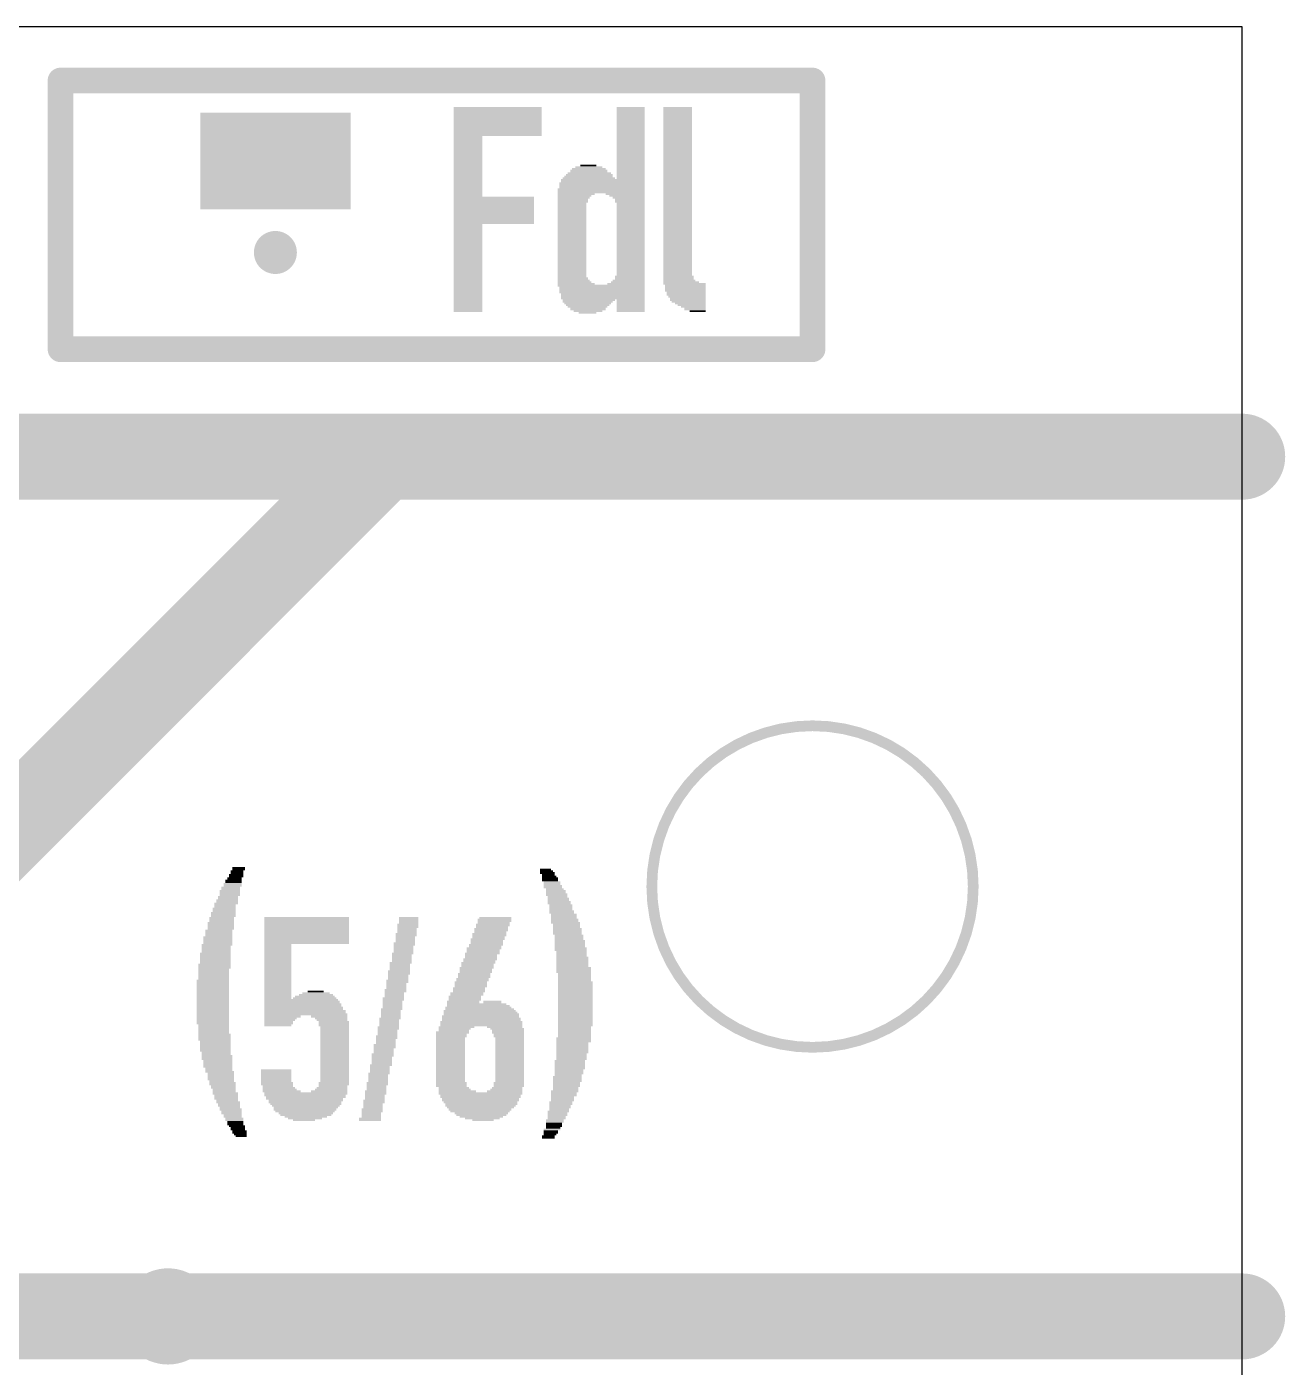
# Model space of a CAD drawing. Extents: x -1 to 100, y 0 to 61.
# Drawn here: x 84.69 to 99.57, y 45.12 to 60.96 of the extents above; entities that cross this region are included whole.
import ezdxf

# ---------------------------------------------------------------- set-up
doc = ezdxf.new("R2010")
doc.units = 0
for name, color, linetype in [('115', 151, 'CONTINUOUS'), ('117', 190, 'CONTINUOUS'), ('170', 151, 'CONTINUOUS'), ('20', 31, 'CONTINUOUS')]:
    doc.layers.add(name, color=color, linetype=linetype)

# ---------------------------------------------------------------- blocks, each defined once
blk = doc.blocks.new('RECT')
blk.add_solid([(-0.5, -0.5), (0.5, -0.5), (-0.5, 0.5), (0.5, 0.5)])

msp = doc.modelspace()

# ---------------------------------------------------------------- linework, layer by layer
at = {"layer": '115'}
for points, const_width in [([(93.98, 60.325), (85.09, 60.325)], 0.305), ([(85.09, 60.325), (85.09, 57.15)], 0.305), ([(93.98, 57.15), (93.98, 60.325)], 0.305), ([(85.09, 57.15), (93.98, 57.15)], 0.305), ([(88.9, 55.88), (77.47, 55.88)], 1.016), ([(78.74, 45.72), (88.9, 55.88)], 1.016), ([(99.06, 55.88), (88.9, 55.88)], 1.016), ([(78.74, 45.72), (99.06, 45.72)], 1.016)]:
    msp.add_lwpolyline(points, dxfattribs=dict(at, const_width=const_width))
for points, const_width in [([(85.09, 60.401, 1), (85.09, 60.249)], 0.152), ([(85.166, 60.325, 1), (85.014, 60.325)], 0.152), ([(94.056, 60.325, 1), (93.904, 60.325)], 0.152), ([(93.98, 60.249, 1), (93.98, 60.401)], 0.152), ([(87.63, 58.166, 1), (87.63, 58.42, 1), (87.63, 58.166)], 0.254), ([(85.09, 57.226, 1), (85.09, 57.074)], 0.152), ([(85.014, 57.15, 1), (85.166, 57.15)], 0.152), ([(93.904, 57.15, 1), (94.056, 57.15)], 0.152), ([(93.98, 57.074, 1), (93.98, 57.226)], 0.152), ([(88.9, 56.134, 1), (88.9, 55.626)], 0.508), ([(89.08, 55.7, 1), (88.72, 56.06)], 0.508), ([(88.9, 55.626, 1), (88.9, 56.134)], 0.508), ([(99.06, 55.626, 1), (99.06, 56.134)], 0.508), ([(99.06, 45.466, 1), (99.06, 45.974)], 0.508)]:
    msp.add_lwpolyline(points, format="xyb", dxfattribs=dict(at, const_width=const_width))
at = {"layer": '117', "const_width": 0.127}
for points in [[(93.98, 48.9, 1), (93.98, 52.7, 1), (93.98, 48.9)], [(86.36, 45.215, 1), (86.36, 46.225, 1), (86.36, 45.215)]]:
    msp.add_lwpolyline(points, format="xyb", dxfattribs=at)
at = {"layer": '20'}
for p, q in [((99.06, 60.96), (0, 60.96)), ((99.06, 0), (99.06, 60.96))]:
    msp.add_line(p, q, dxfattribs=at)

# ---------------------------------------------------------------- block references
at = {"layer": '115', "xscale": 1.778, "yscale": 1.143, "rotation": 180}
msp.add_blockref('RECT', (87.63, 59.373), dxfattribs=at)
at = {"layer": '170'}
for p, xscale, yscale in [((90.256, 60.001), 1.04, 0.02), ((90.256, 59.976), 1.04, 0.03), ((90.256, 59.951), 1.04, 0.02), ((90.256, 59.931), 1.04, 0.02), ((90.256, 59.911), 1.04, 0.02), ((90.256, 59.891), 1.04, 0.02), ((90.256, 59.871), 1.04, 0.02), ((91.831, 60.001), 0.33, 0.02), ((91.831, 59.976), 0.33, 0.03), ((91.831, 59.951), 0.33, 0.02), ((91.831, 59.931), 0.33, 0.02), ((91.831, 59.911), 0.33, 0.02), ((91.831, 59.891), 0.33, 0.02), ((91.831, 59.871), 0.33, 0.02), ((92.386, 60.001), 0.34, 0.02), ((92.386, 59.976), 0.34, 0.03), ((92.386, 59.951), 0.34, 0.02), ((92.386, 59.931), 0.34, 0.02), ((92.386, 59.911), 0.34, 0.02), ((92.386, 59.891), 0.34, 0.02), ((92.386, 59.871), 0.34, 0.02), ((90.256, 59.851), 1.04, 0.02), ((90.256, 59.831), 1.04, 0.02), ((90.256, 59.806), 1.04, 0.03), ((90.256, 59.781), 1.04, 0.02), ((90.256, 59.761), 1.04, 0.02), ((90.256, 59.741), 1.04, 0.02), ((90.256, 59.721), 1.04, 0.02), ((91.831, 59.851), 0.33, 0.02), ((91.831, 59.831), 0.33, 0.02), ((91.831, 59.806), 0.33, 0.03), ((91.831, 59.781), 0.33, 0.02), ((91.831, 59.761), 0.33, 0.02), ((91.831, 59.741), 0.33, 0.02), ((91.831, 59.721), 0.33, 0.02), ((92.386, 59.851), 0.34, 0.02), ((92.386, 59.831), 0.34, 0.02), ((92.386, 59.806), 0.34, 0.03), ((92.386, 59.781), 0.34, 0.02), ((92.386, 59.761), 0.34, 0.02), ((92.386, 59.741), 0.34, 0.02), ((92.386, 59.721), 0.34, 0.02), ((90.256, 59.701), 1.04, 0.02), ((90.256, 59.681), 1.04, 0.02), ((89.906, 59.661), 0.34, 0.02), ((89.906, 59.641), 0.34, 0.02), ((89.906, 59.616), 0.34, 0.03), ((89.906, 59.591), 0.34, 0.02), ((89.906, 59.571), 0.34, 0.02), ((89.906, 59.551), 0.34, 0.02), ((91.831, 59.701), 0.33, 0.02), ((91.831, 59.681), 0.33, 0.02), ((91.831, 59.661), 0.33, 0.02), ((91.831, 59.641), 0.33, 0.02), ((91.831, 59.616), 0.33, 0.03), ((91.831, 59.591), 0.33, 0.02), ((91.831, 59.571), 0.33, 0.02), ((91.831, 59.551), 0.33, 0.02), ((92.386, 59.701), 0.34, 0.02), ((92.386, 59.681), 0.34, 0.02), ((92.386, 59.661), 0.34, 0.02), ((92.386, 59.641), 0.34, 0.02), ((92.386, 59.616), 0.34, 0.03), ((92.386, 59.591), 0.34, 0.02), ((92.386, 59.571), 0.34, 0.02), ((92.386, 59.551), 0.34, 0.02), ((89.906, 59.531), 0.34, 0.02), ((89.906, 59.511), 0.34, 0.02), ((89.906, 59.491), 0.34, 0.02), ((89.906, 59.471), 0.34, 0.02), ((89.906, 59.451), 0.34, 0.02), ((89.906, 59.426), 0.34, 0.03), ((89.906, 59.401), 0.34, 0.02), ((91.831, 59.531), 0.33, 0.02), ((91.831, 59.511), 0.33, 0.02), ((91.831, 59.491), 0.33, 0.02), ((91.831, 59.471), 0.33, 0.02), ((91.831, 59.451), 0.33, 0.02), ((91.831, 59.426), 0.33, 0.03), ((91.831, 59.401), 0.33, 0.02), ((92.386, 59.531), 0.34, 0.02), ((92.386, 59.511), 0.34, 0.02), ((92.386, 59.491), 0.34, 0.02), ((92.386, 59.471), 0.34, 0.02), ((92.386, 59.451), 0.34, 0.02), ((92.386, 59.426), 0.34, 0.03), ((92.386, 59.401), 0.34, 0.02), ((89.906, 59.381), 0.34, 0.02), ((89.906, 59.361), 0.34, 0.02), ((89.906, 59.341), 0.34, 0.02), ((89.906, 59.321), 0.34, 0.02), ((89.906, 59.301), 0.34, 0.02), ((89.906, 59.281), 0.34, 0.02), ((89.906, 59.256), 0.34, 0.03), ((91.336, 59.256), 0.44, 0.03), ((91.336, 59.281), 0.4, 0.02), ((91.336, 59.301), 0.32, 0.02), ((91.331, 59.321), 0.19, 0.02), ((91.831, 59.381), 0.33, 0.02), ((91.831, 59.361), 0.33, 0.02), ((91.831, 59.341), 0.33, 0.02), ((91.831, 59.321), 0.33, 0.02), ((91.831, 59.301), 0.33, 0.02), ((91.831, 59.281), 0.33, 0.02), ((91.831, 59.256), 0.33, 0.03), ((92.386, 59.381), 0.34, 0.02), ((92.386, 59.361), 0.34, 0.02), ((92.386, 59.341), 0.34, 0.02), ((92.386, 59.321), 0.34, 0.02), ((92.386, 59.301), 0.34, 0.02), ((92.386, 59.281), 0.34, 0.02), ((92.386, 59.256), 0.34, 0.03), ((89.906, 59.231), 0.34, 0.02), ((89.906, 59.211), 0.34, 0.02), ((89.906, 59.191), 0.34, 0.02), ((89.906, 59.171), 0.34, 0.02), ((89.906, 59.151), 0.34, 0.02), ((89.906, 59.131), 0.34, 0.02), ((89.906, 59.111), 0.34, 0.02), ((89.906, 59.091), 0.34, 0.02), ((91.491, 59.111), 1.01, 0.02), ((91.491, 59.091), 1.01, 0.02), ((91.501, 59.151), 0.99, 0.02), ((91.501, 59.131), 0.99, 0.02), ((91.336, 59.171), 0.62, 0.02), ((91.331, 59.191), 0.57, 0.02), ((91.341, 59.211), 0.55, 0.02), ((91.341, 59.231), 0.51, 0.02), ((91.831, 59.231), 0.33, 0.02), ((91.831, 59.211), 0.33, 0.02), ((91.831, 59.191), 0.33, 0.02), ((91.831, 59.171), 0.33, 0.02), ((92.386, 59.231), 0.34, 0.02), ((92.386, 59.211), 0.34, 0.02), ((92.386, 59.191), 0.34, 0.02), ((92.386, 59.171), 0.34, 0.02), ((92.386, 59.151), 0.34, 0.02), ((92.386, 59.131), 0.34, 0.02), ((92.386, 59.111), 0.34, 0.02), ((92.386, 59.091), 0.34, 0.02), ((89.906, 59.066), 0.34, 0.03), ((89.906, 59.041), 0.34, 0.02), ((89.906, 59.021), 0.34, 0.02), ((89.906, 59.001), 0.34, 0.02), ((89.906, 58.981), 0.34, 0.02), ((89.906, 58.961), 0.34, 0.02), ((90.211, 58.941), 0.95, 0.02), ((90.211, 58.921), 0.95, 0.02), ((91.481, 59.041), 1.03, 0.02), ((91.481, 59.021), 1.03, 0.02), ((91.481, 59.001), 1.03, 0.02), ((91.186, 58.981), 0.44, 0.02), ((91.166, 58.961), 0.4, 0.02), ((91.156, 58.941), 0.38, 0.02), ((91.146, 58.921), 0.36, 0.02), ((91.491, 59.066), 1.01, 0.03), ((91.766, 58.981), 0.46, 0.02), ((91.786, 58.961), 0.42, 0.02), ((91.806, 58.941), 0.38, 0.02), ((91.821, 58.921), 0.35, 0.02), ((92.386, 59.066), 0.34, 0.03), ((92.386, 59.041), 0.34, 0.02), ((92.386, 59.021), 0.34, 0.02), ((92.386, 59.001), 0.34, 0.02), ((92.386, 58.981), 0.34, 0.02), ((92.386, 58.961), 0.34, 0.02), ((92.386, 58.941), 0.34, 0.02), ((92.386, 58.921), 0.34, 0.02), ((90.211, 58.896), 0.95, 0.03), ((90.211, 58.871), 0.95, 0.02), ((90.211, 58.851), 0.95, 0.02), ((90.211, 58.831), 0.95, 0.02), ((90.211, 58.811), 0.95, 0.02), ((90.211, 58.791), 0.95, 0.02), ((90.211, 58.771), 0.95, 0.02), ((91.146, 58.896), 0.36, 0.03), ((91.136, 58.871), 0.34, 0.02), ((91.136, 58.851), 0.34, 0.02), ((91.136, 58.831), 0.34, 0.02), ((91.136, 58.811), 0.34, 0.02), ((91.136, 58.791), 0.34, 0.02), ((91.136, 58.771), 0.34, 0.02), ((91.821, 58.896), 0.35, 0.03), ((91.831, 58.871), 0.33, 0.02), ((91.831, 58.851), 0.33, 0.02), ((91.831, 58.831), 0.33, 0.02), ((91.831, 58.811), 0.33, 0.02), ((91.831, 58.791), 0.33, 0.02), ((91.831, 58.771), 0.33, 0.02), ((92.386, 58.896), 0.34, 0.03), ((92.386, 58.871), 0.34, 0.02), ((92.386, 58.851), 0.34, 0.02), ((92.386, 58.831), 0.34, 0.02), ((92.386, 58.811), 0.34, 0.02), ((92.386, 58.791), 0.34, 0.02), ((92.386, 58.771), 0.34, 0.02), ((90.211, 58.751), 0.95, 0.02), ((90.211, 58.731), 0.95, 0.02), ((90.211, 58.706), 0.95, 0.03), ((90.211, 58.681), 0.95, 0.02), ((90.211, 58.661), 0.95, 0.02), ((90.211, 58.641), 0.95, 0.02), ((89.906, 58.621), 0.34, 0.02), ((89.906, 58.601), 0.34, 0.02), ((91.136, 58.751), 0.34, 0.02), ((91.136, 58.731), 0.34, 0.02), ((91.136, 58.706), 0.34, 0.03), ((91.136, 58.681), 0.34, 0.02), ((91.136, 58.661), 0.34, 0.02), ((91.136, 58.641), 0.34, 0.02), ((91.136, 58.621), 0.34, 0.02), ((91.136, 58.601), 0.34, 0.02), ((91.831, 58.751), 0.33, 0.02), ((91.831, 58.731), 0.33, 0.02), ((91.831, 58.706), 0.33, 0.03), ((91.831, 58.681), 0.33, 0.02), ((91.831, 58.661), 0.33, 0.02), ((91.831, 58.641), 0.33, 0.02), ((91.831, 58.621), 0.33, 0.02), ((91.831, 58.601), 0.33, 0.02), ((92.386, 58.751), 0.34, 0.02), ((92.386, 58.731), 0.34, 0.02), ((92.386, 58.706), 0.34, 0.03), ((92.386, 58.681), 0.34, 0.02), ((92.386, 58.661), 0.34, 0.02), ((92.386, 58.641), 0.34, 0.02), ((92.386, 58.621), 0.34, 0.02), ((92.386, 58.601), 0.34, 0.02), ((89.906, 58.581), 0.34, 0.02), ((89.906, 58.561), 0.34, 0.02), ((89.906, 58.536), 0.34, 0.03), ((89.906, 58.511), 0.34, 0.02), ((89.906, 58.491), 0.34, 0.02), ((89.906, 58.471), 0.34, 0.02), ((89.906, 58.451), 0.34, 0.02), ((91.136, 58.581), 0.34, 0.02), ((91.136, 58.561), 0.34, 0.02), ((91.136, 58.536), 0.34, 0.03), ((91.136, 58.511), 0.34, 0.02), ((91.136, 58.491), 0.34, 0.02), ((91.136, 58.471), 0.34, 0.02), ((91.136, 58.451), 0.34, 0.02), ((91.831, 58.581), 0.33, 0.02), ((91.831, 58.561), 0.33, 0.02), ((91.831, 58.536), 0.33, 0.03), ((91.831, 58.511), 0.33, 0.02), ((91.831, 58.491), 0.33, 0.02), ((91.831, 58.471), 0.33, 0.02), ((91.831, 58.451), 0.33, 0.02), ((92.386, 58.581), 0.34, 0.02), ((92.386, 58.561), 0.34, 0.02), ((92.386, 58.536), 0.34, 0.03), ((92.386, 58.511), 0.34, 0.02), ((92.386, 58.491), 0.34, 0.02), ((92.386, 58.471), 0.34, 0.02), ((92.386, 58.451), 0.34, 0.02), ((89.906, 58.431), 0.34, 0.02), ((89.906, 58.411), 0.34, 0.02), ((89.906, 58.391), 0.34, 0.02), ((89.906, 58.371), 0.34, 0.02), ((89.906, 58.346), 0.34, 0.03), ((89.906, 58.321), 0.34, 0.02), ((89.906, 58.301), 0.34, 0.02), ((91.136, 58.431), 0.34, 0.02), ((91.136, 58.411), 0.34, 0.02), ((91.136, 58.391), 0.34, 0.02), ((91.136, 58.371), 0.34, 0.02), ((91.136, 58.346), 0.34, 0.03), ((91.136, 58.321), 0.34, 0.02), ((91.136, 58.301), 0.34, 0.02), ((91.831, 58.431), 0.33, 0.02), ((91.831, 58.411), 0.33, 0.02), ((91.831, 58.391), 0.33, 0.02), ((91.831, 58.371), 0.33, 0.02), ((91.831, 58.346), 0.33, 0.03), ((91.831, 58.321), 0.33, 0.02), ((91.831, 58.301), 0.33, 0.02), ((92.386, 58.431), 0.34, 0.02), ((92.386, 58.411), 0.34, 0.02), ((92.386, 58.391), 0.34, 0.02), ((92.386, 58.371), 0.34, 0.02), ((92.386, 58.346), 0.34, 0.03), ((92.386, 58.321), 0.34, 0.02), ((92.386, 58.301), 0.34, 0.02), ((89.906, 58.281), 0.34, 0.02), ((89.906, 58.261), 0.34, 0.02), ((89.906, 58.241), 0.34, 0.02), ((89.906, 58.221), 0.34, 0.02), ((89.906, 58.201), 0.34, 0.02), ((89.906, 58.176), 0.34, 0.03), ((89.906, 58.151), 0.34, 0.02), ((89.906, 58.131), 0.34, 0.02), ((91.136, 58.281), 0.34, 0.02), ((91.136, 58.261), 0.34, 0.02), ((91.136, 58.241), 0.34, 0.02), ((91.136, 58.221), 0.34, 0.02), ((91.136, 58.201), 0.34, 0.02), ((91.136, 58.176), 0.34, 0.03), ((91.136, 58.151), 0.34, 0.02), ((91.136, 58.131), 0.34, 0.02), ((91.831, 58.281), 0.33, 0.02), ((91.831, 58.261), 0.33, 0.02), ((91.831, 58.241), 0.33, 0.02), ((91.831, 58.221), 0.33, 0.02), ((91.831, 58.201), 0.33, 0.02), ((91.831, 58.176), 0.33, 0.03), ((91.831, 58.151), 0.33, 0.02), ((91.831, 58.131), 0.33, 0.02), ((92.386, 58.281), 0.34, 0.02), ((92.386, 58.261), 0.34, 0.02), ((92.386, 58.241), 0.34, 0.02), ((92.386, 58.221), 0.34, 0.02), ((92.386, 58.201), 0.34, 0.02), ((92.386, 58.176), 0.34, 0.03), ((92.386, 58.151), 0.34, 0.02), ((92.386, 58.131), 0.34, 0.02), ((89.906, 58.111), 0.34, 0.02), ((89.906, 58.091), 0.34, 0.02), ((89.906, 58.071), 0.34, 0.02), ((89.906, 58.051), 0.34, 0.02), ((89.906, 58.031), 0.34, 0.02), ((89.906, 58.011), 0.34, 0.02), ((89.906, 57.986), 0.34, 0.03), ((91.136, 58.111), 0.34, 0.02), ((91.136, 58.091), 0.34, 0.02), ((91.136, 58.071), 0.34, 0.02), ((91.136, 58.051), 0.34, 0.02), ((91.136, 58.031), 0.34, 0.02), ((91.136, 58.011), 0.34, 0.02), ((91.146, 57.986), 0.36, 0.03), ((91.821, 58.011), 0.35, 0.02), ((91.821, 57.986), 0.35, 0.03), ((91.831, 58.111), 0.33, 0.02), ((91.831, 58.091), 0.33, 0.02), ((91.831, 58.071), 0.33, 0.02), ((91.831, 58.051), 0.33, 0.02), ((91.831, 58.031), 0.33, 0.02), ((92.386, 58.111), 0.34, 0.02), ((92.386, 58.091), 0.34, 0.02), ((92.386, 58.071), 0.34, 0.02), ((92.386, 58.051), 0.34, 0.02), ((92.386, 58.031), 0.34, 0.02), ((92.396, 58.011), 0.36, 0.02), ((92.396, 57.986), 0.36, 0.03), ((89.906, 57.961), 0.34, 0.02), ((89.906, 57.941), 0.34, 0.02), ((89.906, 57.921), 0.34, 0.02), ((89.906, 57.901), 0.34, 0.02), ((89.906, 57.881), 0.34, 0.02), ((89.906, 57.861), 0.34, 0.02), ((89.906, 57.841), 0.34, 0.02), ((89.906, 57.821), 0.34, 0.02), ((91.156, 57.961), 0.38, 0.02), ((91.166, 57.941), 0.4, 0.02), ((91.186, 57.921), 0.44, 0.02), ((91.481, 57.901), 1.03, 0.02), ((91.491, 57.881), 1.01, 0.02), ((91.491, 57.861), 1.01, 0.02), ((91.491, 57.841), 1.01, 0.02), ((91.491, 57.821), 1.01, 0.02), ((91.776, 57.921), 0.44, 0.02), ((91.796, 57.941), 0.4, 0.02), ((91.806, 57.961), 0.38, 0.02), ((92.406, 57.961), 0.38, 0.02), ((92.426, 57.941), 0.42, 0.02), ((92.466, 57.921), 0.5, 0.02), ((92.476, 57.901), 0.48, 0.02), ((92.476, 57.881), 0.48, 0.02), ((92.476, 57.861), 0.48, 0.02), ((92.476, 57.841), 0.48, 0.02), ((92.486, 57.821), 0.46, 0.02), ((89.906, 57.796), 0.34, 0.03), ((89.906, 57.771), 0.34, 0.02), ((89.906, 57.751), 0.34, 0.02), ((89.906, 57.731), 0.34, 0.02), ((89.906, 57.711), 0.34, 0.02), ((89.906, 57.691), 0.34, 0.02), ((89.906, 57.671), 0.34, 0.02), ((89.906, 57.651), 0.34, 0.02), ((91.501, 57.796), 0.99, 0.03), ((91.501, 57.771), 0.99, 0.02), ((91.501, 57.751), 0.99, 0.02), ((91.336, 57.731), 0.62, 0.02), ((91.321, 57.711), 0.59, 0.02), ((91.321, 57.691), 0.55, 0.02), ((91.321, 57.671), 0.51, 0.02), ((91.321, 57.651), 0.47, 0.02), ((91.831, 57.731), 0.33, 0.02), ((91.831, 57.711), 0.33, 0.02), ((91.831, 57.691), 0.33, 0.02), ((91.831, 57.671), 0.33, 0.02), ((91.831, 57.651), 0.33, 0.02), ((92.486, 57.796), 0.46, 0.03), ((92.496, 57.771), 0.44, 0.02), ((92.506, 57.751), 0.42, 0.02), ((92.506, 57.731), 0.42, 0.02), ((92.516, 57.711), 0.4, 0.02), ((92.536, 57.691), 0.36, 0.02), ((92.551, 57.671), 0.33, 0.02), ((92.571, 57.651), 0.29, 0.02), ((89.906, 57.626), 0.34, 0.03), ((89.906, 57.601), 0.34, 0.02), ((91.326, 57.626), 0.42, 0.03), ((91.326, 57.601), 0.34, 0.02), ((91.321, 57.581), 0.21, 0.02), ((91.831, 57.626), 0.33, 0.03), ((91.831, 57.601), 0.33, 0.02), ((92.591, 57.626), 0.25, 0.03), ((92.621, 57.601), 0.19, 0.02), ((87.195, 51.02), 0.15, 0.02), ((87.195, 51), 0.15, 0.02), ((90.825, 51), 0.13, 0.02), ((87.135, 50.87), 0.19, 0.02), ((87.135, 50.85), 0.19, 0.02), ((87.145, 50.895), 0.17, 0.03), ((87.165, 50.94), 0.17, 0.02), ((87.165, 50.92), 0.17, 0.02), ((87.175, 50.98), 0.15, 0.02), ((87.175, 50.96), 0.15, 0.02), ((90.835, 50.98), 0.15, 0.02), ((90.845, 50.96), 0.17, 0.02), ((90.855, 50.94), 0.15, 0.02), ((90.865, 50.92), 0.17, 0.02), ((90.875, 50.895), 0.19, 0.03), ((90.875, 50.87), 0.19, 0.02), ((90.9, 50.85), 0.2, 0.02), ((87.07, 50.68), 0.24, 0.02), ((87.09, 50.75), 0.24, 0.02), ((87.09, 50.73), 0.24, 0.02), ((87.09, 50.705), 0.24, 0.03), ((87.1, 50.79), 0.22, 0.02), ((87.1, 50.77), 0.22, 0.02), ((87.125, 50.83), 0.21, 0.02), ((87.125, 50.81), 0.21, 0.02), ((90.9, 50.83), 0.2, 0.02), ((90.91, 50.81), 0.22, 0.02), ((90.91, 50.79), 0.22, 0.02), ((90.935, 50.77), 0.21, 0.02), ((90.945, 50.75), 0.23, 0.02), ((90.945, 50.73), 0.23, 0.02), ((90.955, 50.705), 0.25, 0.03), ((90.965, 50.68), 0.23, 0.02), ((87.025, 50.535), 0.27, 0.03), ((87.05, 50.6), 0.28, 0.02), ((87.035, 50.58), 0.25, 0.02), ((87.035, 50.56), 0.25, 0.02), ((87.06, 50.64), 0.26, 0.02), ((87.06, 50.62), 0.26, 0.02), ((87.07, 50.66), 0.24, 0.02), ((90.975, 50.66), 0.25, 0.02), ((90.975, 50.64), 0.25, 0.02), ((90.985, 50.62), 0.27, 0.02), ((90.985, 50.6), 0.27, 0.02), ((91.005, 50.58), 0.27, 0.02), ((91.005, 50.56), 0.27, 0.02), ((91.005, 50.535), 0.27, 0.03), ((86.985, 50.37), 0.31, 0.02), ((86.995, 50.43), 0.29, 0.02), ((86.995, 50.41), 0.29, 0.02), ((86.995, 50.39), 0.29, 0.02), ((87.015, 50.49), 0.29, 0.02), ((87.015, 50.47), 0.29, 0.02), ((87.015, 50.45), 0.29, 0.02), ((87.025, 50.51), 0.27, 0.02), ((89.205, 50.43), 0.23, 0.02), ((89.205, 50.41), 0.23, 0.02), ((89.205, 50.39), 0.23, 0.02), ((89.205, 50.37), 0.23, 0.02), ((90.22, 50.41), 0.4, 0.02), ((90.22, 50.39), 0.4, 0.02), ((90.21, 50.37), 0.38, 0.02), ((90.23, 50.43), 0.38, 0.02), ((91.015, 50.51), 0.29, 0.02), ((91.015, 50.49), 0.29, 0.02), ((91.04, 50.47), 0.3, 0.02), ((91.04, 50.45), 0.3, 0.02), ((91.04, 50.43), 0.3, 0.02), ((91.05, 50.41), 0.32, 0.02), ((91.05, 50.39), 0.32, 0.02), ((91.06, 50.37), 0.34, 0.02), ((86.96, 50.28), 0.32, 0.02), ((86.96, 50.26), 0.32, 0.02), ((86.96, 50.24), 0.32, 0.02), ((86.96, 50.22), 0.32, 0.02), ((86.985, 50.345), 0.31, 0.03), ((86.985, 50.32), 0.31, 0.02), ((86.985, 50.3), 0.31, 0.02), ((89.175, 50.24), 0.25, 0.02), ((89.175, 50.22), 0.25, 0.02), ((89.195, 50.345), 0.25, 0.03), ((89.195, 50.32), 0.25, 0.02), ((89.185, 50.3), 0.23, 0.02), ((89.185, 50.28), 0.23, 0.02), ((89.185, 50.26), 0.23, 0.02), ((90.16, 50.24), 0.4, 0.02), ((90.16, 50.22), 0.4, 0.02), ((90.18, 50.3), 0.4, 0.02), ((90.18, 50.28), 0.4, 0.02), ((90.17, 50.26), 0.38, 0.02), ((90.2, 50.345), 0.4, 0.03), ((90.19, 50.32), 0.38, 0.02), ((91.07, 50.345), 0.32, 0.03), ((91.07, 50.32), 0.32, 0.02), ((91.08, 50.3), 0.34, 0.02), ((91.08, 50.28), 0.34, 0.02), ((91.08, 50.26), 0.34, 0.02), ((91.08, 50.24), 0.34, 0.02), ((91.1, 50.22), 0.34, 0.02), ((86.94, 50.11), 0.36, 0.02), ((86.93, 50.09), 0.34, 0.02), ((86.93, 50.07), 0.34, 0.02), ((86.93, 50.05), 0.34, 0.02), ((86.95, 50.2), 0.34, 0.02), ((86.95, 50.18), 0.34, 0.02), ((86.95, 50.155), 0.34, 0.03), ((86.95, 50.13), 0.34, 0.02), ((87.66, 50.11), 0.32, 0.02), ((87.66, 50.09), 0.32, 0.02), ((87.66, 50.07), 0.32, 0.02), ((87.66, 50.05), 0.32, 0.02), ((89.155, 50.13), 0.25, 0.02), ((89.155, 50.11), 0.25, 0.02), ((89.145, 50.09), 0.23, 0.02), ((89.145, 50.07), 0.23, 0.02), ((89.145, 50.05), 0.23, 0.02), ((89.165, 50.2), 0.23, 0.02), ((89.165, 50.18), 0.23, 0.02), ((89.165, 50.155), 0.23, 0.03), ((90.095, 50.07), 0.41, 0.02), ((90.085, 50.05), 0.39, 0.02), ((90.12, 50.11), 0.4, 0.02), ((90.11, 50.09), 0.38, 0.02), ((90.14, 50.18), 0.4, 0.02), ((90.13, 50.155), 0.38, 0.03), ((90.13, 50.13), 0.38, 0.02), ((90.15, 50.2), 0.38, 0.02), ((91.1, 50.2), 0.34, 0.02), ((91.1, 50.18), 0.34, 0.02), ((91.11, 50.155), 0.36, 0.03), ((91.11, 50.13), 0.36, 0.02), ((91.11, 50.11), 0.36, 0.02), ((91.11, 50.09), 0.36, 0.02), ((91.12, 50.07), 0.38, 0.02), ((91.12, 50.05), 0.38, 0.02), ((86.92, 50.01), 0.36, 0.02), ((86.92, 49.985), 0.36, 0.03), ((86.92, 49.96), 0.36, 0.02), ((86.92, 49.94), 0.36, 0.02), ((86.92, 49.92), 0.36, 0.02), ((86.92, 49.9), 0.36, 0.02), ((86.93, 50.03), 0.34, 0.02), ((87.66, 50.03), 0.32, 0.02), ((87.66, 50.01), 0.32, 0.02), ((87.66, 49.985), 0.32, 0.03), ((87.66, 49.96), 0.32, 0.02), ((87.66, 49.94), 0.32, 0.02), ((87.66, 49.92), 0.32, 0.02), ((87.66, 49.9), 0.32, 0.02), ((89.11, 49.9), 0.26, 0.02), ((89.135, 50.01), 0.25, 0.02), ((89.125, 49.985), 0.23, 0.03), ((89.125, 49.96), 0.23, 0.02), ((89.125, 49.94), 0.23, 0.02), ((89.125, 49.92), 0.23, 0.02), ((89.145, 50.03), 0.23, 0.02), ((90.03, 49.9), 0.4, 0.02), ((90.05, 49.94), 0.4, 0.02), ((90.04, 49.92), 0.38, 0.02), ((90.075, 50.01), 0.41, 0.02), ((90.06, 49.985), 0.38, 0.03), ((90.06, 49.96), 0.38, 0.02), ((90.085, 50.03), 0.39, 0.02), ((91.13, 50.03), 0.36, 0.02), ((91.13, 50.01), 0.36, 0.02), ((91.13, 49.985), 0.36, 0.03), ((91.14, 49.96), 0.38, 0.02), ((91.14, 49.94), 0.38, 0.02), ((91.14, 49.92), 0.38, 0.02), ((91.14, 49.9), 0.38, 0.02), ((86.91, 49.88), 0.38, 0.02), ((86.91, 49.86), 0.38, 0.02), ((86.91, 49.84), 0.38, 0.02), ((86.9, 49.82), 0.36, 0.02), ((86.9, 49.795), 0.36, 0.03), ((86.9, 49.77), 0.36, 0.02), ((86.9, 49.75), 0.36, 0.02), ((86.9, 49.73), 0.36, 0.02), ((87.66, 49.88), 0.32, 0.02), ((87.66, 49.86), 0.32, 0.02), ((87.66, 49.84), 0.32, 0.02), ((87.66, 49.82), 0.32, 0.02), ((87.66, 49.795), 0.32, 0.03), ((87.66, 49.77), 0.32, 0.02), ((87.66, 49.75), 0.32, 0.02), ((87.66, 49.73), 0.32, 0.02), ((89.09, 49.795), 0.26, 0.03), ((89.09, 49.77), 0.26, 0.02), ((89.08, 49.75), 0.24, 0.02), ((89.08, 49.73), 0.24, 0.02), ((89.1, 49.88), 0.24, 0.02), ((89.1, 49.86), 0.24, 0.02), ((89.1, 49.84), 0.24, 0.02), ((89.1, 49.82), 0.24, 0.02), ((89.98, 49.77), 0.38, 0.02), ((89.98, 49.75), 0.38, 0.02), ((89.98, 49.73), 0.38, 0.02), ((90.01, 49.84), 0.4, 0.02), ((90, 49.82), 0.38, 0.02), ((90, 49.795), 0.38, 0.03), ((90.02, 49.88), 0.38, 0.02), ((90.02, 49.86), 0.38, 0.02), ((91.14, 49.88), 0.38, 0.02), ((91.14, 49.86), 0.38, 0.02), ((91.155, 49.84), 0.41, 0.02), ((91.155, 49.82), 0.41, 0.02), ((91.155, 49.795), 0.41, 0.03), ((91.165, 49.77), 0.39, 0.02), ((91.165, 49.75), 0.39, 0.02), ((91.165, 49.73), 0.39, 0.02), ((86.89, 49.69), 0.38, 0.02), ((86.89, 49.67), 0.38, 0.02), ((86.89, 49.65), 0.38, 0.02), ((86.89, 49.625), 0.38, 0.03), ((86.89, 49.6), 0.38, 0.02), ((86.89, 49.58), 0.38, 0.02), ((86.9, 49.71), 0.36, 0.02), ((87.66, 49.71), 0.32, 0.02), ((87.66, 49.69), 0.32, 0.02), ((87.66, 49.67), 0.32, 0.02), ((87.66, 49.65), 0.32, 0.02), ((87.66, 49.625), 0.32, 0.03), ((87.66, 49.6), 0.32, 0.02), ((87.66, 49.58), 0.32, 0.02), ((89.05, 49.58), 0.26, 0.02), ((89.07, 49.69), 0.26, 0.02), ((89.07, 49.67), 0.26, 0.02), ((89.06, 49.65), 0.24, 0.02), ((89.06, 49.625), 0.24, 0.03), ((89.06, 49.6), 0.24, 0.02), ((89.08, 49.71), 0.24, 0.02), ((89.92, 49.6), 0.38, 0.02), ((89.92, 49.58), 0.38, 0.02), ((89.94, 49.67), 0.38, 0.02), ((89.94, 49.65), 0.38, 0.02), ((89.94, 49.625), 0.38, 0.03), ((89.96, 49.71), 0.38, 0.02), ((89.96, 49.69), 0.38, 0.02), ((91.165, 49.71), 0.39, 0.02), ((91.165, 49.69), 0.39, 0.02), ((91.175, 49.67), 0.41, 0.02), ((91.175, 49.65), 0.41, 0.02), ((91.175, 49.625), 0.41, 0.03), ((91.175, 49.6), 0.41, 0.02), ((91.175, 49.58), 0.41, 0.02), ((86.89, 49.56), 0.38, 0.02), ((86.89, 49.54), 0.38, 0.02), ((86.89, 49.52), 0.38, 0.02), ((86.89, 49.5), 0.38, 0.02), ((86.89, 49.48), 0.38, 0.02), ((86.89, 49.46), 0.38, 0.02), ((86.89, 49.435), 0.38, 0.03), ((87.66, 49.56), 0.32, 0.02), ((87.66, 49.54), 0.32, 0.02), ((87.66, 49.52), 0.32, 0.02), ((87.66, 49.5), 0.32, 0.02), ((87.66, 49.48), 0.32, 0.02), ((87.935, 49.46), 0.87, 0.02), ((87.945, 49.435), 0.89, 0.03), ((88.095, 49.48), 0.51, 0.02), ((88.095, 49.5), 0.47, 0.02), ((88.11, 49.52), 0.4, 0.02), ((88.11, 49.54), 0.32, 0.02), ((88.105, 49.56), 0.19, 0.02), ((89.025, 49.48), 0.25, 0.02), ((89.025, 49.46), 0.25, 0.02), ((89.015, 49.435), 0.23, 0.03), ((89.05, 49.56), 0.26, 0.02), ((89.035, 49.54), 0.23, 0.02), ((89.035, 49.52), 0.23, 0.02), ((89.035, 49.5), 0.23, 0.02), ((89.85, 49.435), 0.38, 0.03), ((89.87, 49.5), 0.38, 0.02), ((89.87, 49.48), 0.38, 0.02), ((89.87, 49.46), 0.38, 0.02), ((89.895, 49.54), 0.39, 0.02), ((89.895, 49.52), 0.39, 0.02), ((89.92, 49.56), 0.38, 0.02), ((90.195, 49.435), 0.21, 0.03), ((91.175, 49.56), 0.41, 0.02), ((91.175, 49.54), 0.41, 0.02), ((91.175, 49.52), 0.41, 0.02), ((91.175, 49.5), 0.41, 0.02), ((91.175, 49.48), 0.41, 0.02), ((91.175, 49.46), 0.41, 0.02), ((91.175, 49.435), 0.41, 0.03), ((86.89, 49.41), 0.38, 0.02), ((86.89, 49.39), 0.38, 0.02), ((86.89, 49.37), 0.38, 0.02), ((86.89, 49.35), 0.38, 0.02), ((86.89, 49.33), 0.38, 0.02), ((86.89, 49.31), 0.38, 0.02), ((86.89, 49.29), 0.38, 0.02), ((86.89, 49.265), 0.38, 0.03), ((87.955, 49.41), 0.91, 0.02), ((87.955, 49.39), 0.91, 0.02), ((87.965, 49.37), 0.93, 0.02), ((87.965, 49.35), 0.93, 0.02), ((87.98, 49.33), 0.96, 0.02), ((87.98, 49.31), 0.96, 0.02), ((87.99, 49.29), 0.98, 0.02), ((87.715, 49.265), 0.43, 0.03), ((88.265, 49.265), 0.43, 0.03), ((89.005, 49.35), 0.25, 0.02), ((88.995, 49.33), 0.23, 0.02), ((88.995, 49.31), 0.23, 0.02), ((88.995, 49.29), 0.23, 0.02), ((88.995, 49.265), 0.23, 0.03), ((89.015, 49.41), 0.23, 0.02), ((89.015, 49.39), 0.23, 0.02), ((89.015, 49.37), 0.23, 0.02), ((90.055, 49.265), 0.91, 0.03), ((90.045, 49.33), 0.85, 0.02), ((90.055, 49.31), 0.87, 0.02), ((90.065, 49.29), 0.89, 0.02), ((90.03, 49.37), 0.78, 0.02), ((90.045, 49.35), 0.81, 0.02), ((90.01, 49.41), 0.7, 0.02), ((90.03, 49.39), 0.74, 0.02), ((91.175, 49.41), 0.41, 0.02), ((91.175, 49.39), 0.41, 0.02), ((91.175, 49.37), 0.41, 0.02), ((91.175, 49.35), 0.41, 0.02), ((91.175, 49.33), 0.41, 0.02), ((91.175, 49.31), 0.41, 0.02), ((91.175, 49.29), 0.41, 0.02), ((91.175, 49.265), 0.41, 0.03), ((86.89, 49.24), 0.38, 0.02), ((86.89, 49.22), 0.38, 0.02), ((86.89, 49.2), 0.38, 0.02), ((86.89, 49.18), 0.38, 0.02), ((86.9, 49.16), 0.36, 0.02), ((86.9, 49.14), 0.36, 0.02), ((86.9, 49.12), 0.36, 0.02), ((86.9, 49.1), 0.36, 0.02), ((87.69, 49.24), 0.38, 0.02), ((87.68, 49.22), 0.36, 0.02), ((87.67, 49.2), 0.34, 0.02), ((87.67, 49.18), 0.34, 0.02), ((87.66, 49.16), 0.32, 0.02), ((88.29, 49.24), 0.38, 0.02), ((88.3, 49.22), 0.36, 0.02), ((88.32, 49.2), 0.36, 0.02), ((88.32, 49.18), 0.36, 0.02), ((88.32, 49.16), 0.36, 0.02), ((88.33, 49.14), 0.34, 0.02), ((88.33, 49.12), 0.34, 0.02), ((88.33, 49.1), 0.34, 0.02), ((88.965, 49.14), 0.25, 0.02), ((88.965, 49.12), 0.25, 0.02), ((88.955, 49.1), 0.23, 0.02), ((88.985, 49.24), 0.25, 0.02), ((88.975, 49.22), 0.23, 0.02), ((88.975, 49.2), 0.23, 0.02), ((88.975, 49.18), 0.23, 0.02), ((88.975, 49.16), 0.23, 0.02), ((89.77, 49.14), 0.42, 0.02), ((89.75, 49.12), 0.38, 0.02), ((89.74, 49.1), 0.36, 0.02), ((90.065, 49.2), 0.97, 0.02), ((90.065, 49.18), 0.97, 0.02), ((90.065, 49.16), 0.97, 0.02), ((90.065, 49.24), 0.93, 0.02), ((90.065, 49.22), 0.93, 0.02), ((90.34, 49.14), 0.42, 0.02), ((90.37, 49.12), 0.4, 0.02), ((90.38, 49.1), 0.38, 0.02), ((91.175, 49.24), 0.41, 0.02), ((91.175, 49.22), 0.41, 0.02), ((91.175, 49.2), 0.41, 0.02), ((91.175, 49.18), 0.41, 0.02), ((91.175, 49.16), 0.41, 0.02), ((91.165, 49.14), 0.39, 0.02), ((91.165, 49.12), 0.39, 0.02), ((91.165, 49.1), 0.39, 0.02), ((86.9, 49.075), 0.36, 0.03), ((86.91, 49.05), 0.38, 0.02), ((86.91, 49.03), 0.38, 0.02), ((86.91, 49.01), 0.38, 0.02), ((86.91, 48.99), 0.38, 0.02), ((86.92, 48.97), 0.36, 0.02), ((86.92, 48.95), 0.36, 0.02), ((88.33, 49.075), 0.34, 0.03), ((88.33, 49.05), 0.34, 0.02), ((88.33, 49.03), 0.34, 0.02), ((88.33, 49.01), 0.34, 0.02), ((88.33, 48.99), 0.34, 0.02), ((88.33, 48.97), 0.34, 0.02), ((88.33, 48.95), 0.34, 0.02), ((88.945, 49.03), 0.25, 0.02), ((88.945, 49.01), 0.25, 0.02), ((88.935, 48.99), 0.23, 0.02), ((88.935, 48.97), 0.23, 0.02), ((88.935, 48.95), 0.23, 0.02), ((88.955, 49.075), 0.23, 0.03), ((88.955, 49.05), 0.23, 0.02), ((89.725, 49.075), 0.39, 0.03), ((89.71, 49.05), 0.36, 0.02), ((89.71, 49.03), 0.36, 0.02), ((89.7, 49.01), 0.34, 0.02), ((89.7, 48.99), 0.34, 0.02), ((89.7, 48.97), 0.34, 0.02), ((89.7, 48.95), 0.34, 0.02), ((90.38, 49.075), 0.38, 0.03), ((90.39, 49.05), 0.36, 0.02), ((90.39, 49.03), 0.36, 0.02), ((90.4, 49.01), 0.34, 0.02), ((90.4, 48.99), 0.34, 0.02), ((90.4, 48.97), 0.34, 0.02), ((90.4, 48.95), 0.34, 0.02), ((91.155, 49.01), 0.41, 0.02), ((91.155, 48.99), 0.41, 0.02), ((91.155, 48.97), 0.41, 0.02), ((91.14, 48.95), 0.38, 0.02), ((91.165, 49.075), 0.39, 0.03), ((91.165, 49.05), 0.39, 0.02), ((91.165, 49.03), 0.39, 0.02), ((86.92, 48.93), 0.36, 0.02), ((86.92, 48.905), 0.36, 0.03), ((86.92, 48.88), 0.36, 0.02), ((86.92, 48.86), 0.36, 0.02), ((86.93, 48.84), 0.34, 0.02), ((86.93, 48.82), 0.34, 0.02), ((86.94, 48.8), 0.36, 0.02), ((86.94, 48.78), 0.36, 0.02), ((88.33, 48.93), 0.34, 0.02), ((88.33, 48.905), 0.34, 0.03), ((88.33, 48.88), 0.34, 0.02), ((88.33, 48.86), 0.34, 0.02), ((88.33, 48.84), 0.34, 0.02), ((88.33, 48.82), 0.34, 0.02), ((88.33, 48.8), 0.34, 0.02), ((88.33, 48.78), 0.34, 0.02), ((88.9, 48.82), 0.26, 0.02), ((88.9, 48.8), 0.26, 0.02), ((88.89, 48.78), 0.24, 0.02), ((88.92, 48.93), 0.26, 0.02), ((88.92, 48.905), 0.26, 0.03), ((88.91, 48.88), 0.24, 0.02), ((88.91, 48.86), 0.24, 0.02), ((88.91, 48.84), 0.24, 0.02), ((89.7, 48.93), 0.34, 0.02), ((89.7, 48.905), 0.34, 0.03), ((89.7, 48.88), 0.34, 0.02), ((89.7, 48.86), 0.34, 0.02), ((89.7, 48.84), 0.34, 0.02), ((89.7, 48.82), 0.34, 0.02), ((89.7, 48.8), 0.34, 0.02), ((89.7, 48.78), 0.34, 0.02), ((90.4, 48.93), 0.34, 0.02), ((90.4, 48.905), 0.34, 0.03), ((90.4, 48.88), 0.34, 0.02), ((90.4, 48.86), 0.34, 0.02), ((90.4, 48.84), 0.34, 0.02), ((90.4, 48.82), 0.34, 0.02), ((90.4, 48.8), 0.34, 0.02), ((90.4, 48.78), 0.34, 0.02), ((91.14, 48.93), 0.38, 0.02), ((91.14, 48.905), 0.38, 0.03), ((91.14, 48.88), 0.38, 0.02), ((91.14, 48.86), 0.38, 0.02), ((91.14, 48.84), 0.38, 0.02), ((91.13, 48.82), 0.36, 0.02), ((91.13, 48.8), 0.36, 0.02), ((91.13, 48.78), 0.36, 0.02), ((86.94, 48.76), 0.36, 0.02), ((86.95, 48.74), 0.34, 0.02), ((86.95, 48.715), 0.34, 0.03), ((86.95, 48.69), 0.34, 0.02), ((86.95, 48.67), 0.34, 0.02), ((86.96, 48.65), 0.32, 0.02), ((86.96, 48.63), 0.32, 0.02), ((87.64, 48.63), 0.36, 0.02), ((88.33, 48.76), 0.34, 0.02), ((88.33, 48.74), 0.34, 0.02), ((88.33, 48.715), 0.34, 0.03), ((88.33, 48.69), 0.34, 0.02), ((88.33, 48.67), 0.34, 0.02), ((88.33, 48.65), 0.34, 0.02), ((88.33, 48.63), 0.34, 0.02), ((88.88, 48.69), 0.26, 0.02), ((88.865, 48.67), 0.23, 0.02), ((88.865, 48.65), 0.23, 0.02), ((88.865, 48.63), 0.23, 0.02), ((88.89, 48.76), 0.24, 0.02), ((88.89, 48.74), 0.24, 0.02), ((88.89, 48.715), 0.24, 0.03), ((89.7, 48.76), 0.34, 0.02), ((89.7, 48.74), 0.34, 0.02), ((89.7, 48.715), 0.34, 0.03), ((89.7, 48.69), 0.34, 0.02), ((89.7, 48.67), 0.34, 0.02), ((89.7, 48.65), 0.34, 0.02), ((89.7, 48.63), 0.34, 0.02), ((90.4, 48.76), 0.34, 0.02), ((90.4, 48.74), 0.34, 0.02), ((90.4, 48.715), 0.34, 0.03), ((90.4, 48.69), 0.34, 0.02), ((90.4, 48.67), 0.34, 0.02), ((90.4, 48.65), 0.34, 0.02), ((90.4, 48.63), 0.34, 0.02), ((91.11, 48.74), 0.36, 0.02), ((91.11, 48.715), 0.36, 0.03), ((91.11, 48.69), 0.36, 0.02), ((91.11, 48.67), 0.36, 0.02), ((91.11, 48.65), 0.36, 0.02), ((91.1, 48.63), 0.34, 0.02), ((91.13, 48.76), 0.36, 0.02), ((86.97, 48.61), 0.34, 0.02), ((86.985, 48.59), 0.31, 0.02), ((86.985, 48.57), 0.31, 0.02), ((86.985, 48.55), 0.31, 0.02), ((86.985, 48.525), 0.31, 0.03), ((86.995, 48.5), 0.29, 0.02), ((87.005, 48.48), 0.31, 0.02), ((87.64, 48.61), 0.36, 0.02), ((87.64, 48.59), 0.36, 0.02), ((87.64, 48.57), 0.36, 0.02), ((87.64, 48.55), 0.36, 0.02), ((87.64, 48.525), 0.36, 0.03), ((87.64, 48.5), 0.36, 0.02), ((87.65, 48.48), 0.38, 0.02), ((88.32, 48.48), 0.36, 0.02), ((88.33, 48.61), 0.34, 0.02), ((88.33, 48.59), 0.34, 0.02), ((88.33, 48.57), 0.34, 0.02), ((88.33, 48.55), 0.34, 0.02), ((88.33, 48.525), 0.34, 0.03), ((88.33, 48.5), 0.34, 0.02), ((88.835, 48.48), 0.25, 0.02), ((88.855, 48.59), 0.25, 0.02), ((88.845, 48.57), 0.23, 0.02), ((88.845, 48.55), 0.23, 0.02), ((88.845, 48.525), 0.23, 0.03), ((88.845, 48.5), 0.23, 0.02), ((88.865, 48.61), 0.23, 0.02), ((89.7, 48.61), 0.34, 0.02), ((89.7, 48.59), 0.34, 0.02), ((89.7, 48.57), 0.34, 0.02), ((89.7, 48.55), 0.34, 0.02), ((89.7, 48.525), 0.34, 0.03), ((89.7, 48.5), 0.34, 0.02), ((89.71, 48.48), 0.36, 0.02), ((90.39, 48.48), 0.36, 0.02), ((90.4, 48.61), 0.34, 0.02), ((90.4, 48.59), 0.34, 0.02), ((90.4, 48.57), 0.34, 0.02), ((90.4, 48.55), 0.34, 0.02), ((90.4, 48.525), 0.34, 0.03), ((90.4, 48.5), 0.34, 0.02), ((91.08, 48.55), 0.34, 0.02), ((91.08, 48.525), 0.34, 0.03), ((91.08, 48.5), 0.34, 0.02), ((91.07, 48.48), 0.32, 0.02), ((91.1, 48.61), 0.34, 0.02), ((91.1, 48.59), 0.34, 0.02), ((91.09, 48.57), 0.32, 0.02), ((87.005, 48.46), 0.31, 0.02), ((87.015, 48.44), 0.29, 0.02), ((87.015, 48.42), 0.29, 0.02), ((87.025, 48.4), 0.27, 0.02), ((87.025, 48.38), 0.27, 0.02), ((87.04, 48.355), 0.3, 0.03), ((87.05, 48.33), 0.28, 0.02), ((87.05, 48.31), 0.28, 0.02), ((87.65, 48.46), 0.38, 0.02), ((87.66, 48.44), 0.36, 0.02), ((87.67, 48.42), 0.38, 0.02), ((87.68, 48.4), 0.4, 0.02), ((87.705, 48.38), 0.45, 0.02), ((87.99, 48.355), 0.98, 0.03), ((87.98, 48.33), 0.96, 0.02), ((87.99, 48.31), 0.94, 0.02), ((88.265, 48.38), 0.43, 0.02), ((88.29, 48.4), 0.38, 0.02), ((88.3, 48.42), 0.36, 0.02), ((88.32, 48.46), 0.36, 0.02), ((88.31, 48.44), 0.34, 0.02), ((88.815, 48.38), 0.25, 0.02), ((88.815, 48.355), 0.25, 0.03), ((88.805, 48.33), 0.23, 0.02), ((88.805, 48.31), 0.23, 0.02), ((88.835, 48.46), 0.25, 0.02), ((88.825, 48.44), 0.23, 0.02), ((88.825, 48.42), 0.23, 0.02), ((88.825, 48.4), 0.23, 0.02), ((89.71, 48.46), 0.36, 0.02), ((89.71, 48.44), 0.36, 0.02), ((89.74, 48.42), 0.36, 0.02), ((89.75, 48.4), 0.38, 0.02), ((89.78, 48.38), 0.44, 0.02), ((90.055, 48.355), 0.99, 0.03), ((90.055, 48.33), 0.95, 0.02), ((90.055, 48.31), 0.95, 0.02), ((90.34, 48.38), 0.42, 0.02), ((90.36, 48.4), 0.38, 0.02), ((90.37, 48.42), 0.36, 0.02), ((90.39, 48.46), 0.36, 0.02), ((90.39, 48.44), 0.36, 0.02), ((91.05, 48.38), 0.32, 0.02), ((91.04, 48.355), 0.3, 0.03), ((91.04, 48.33), 0.3, 0.02), ((91.025, 48.31), 0.27, 0.02), ((91.07, 48.46), 0.32, 0.02), ((91.07, 48.44), 0.32, 0.02), ((91.06, 48.42), 0.3, 0.02), ((91.06, 48.4), 0.3, 0.02), ((87.05, 48.29), 0.28, 0.02), ((87.06, 48.27), 0.26, 0.02), ((87.07, 48.25), 0.28, 0.02), ((87.08, 48.23), 0.26, 0.02), ((87.08, 48.21), 0.26, 0.02), ((87.09, 48.19), 0.24, 0.02), ((87.1, 48.165), 0.26, 0.03), ((87.975, 48.29), 0.91, 0.02), ((87.99, 48.27), 0.88, 0.02), ((87.98, 48.25), 0.86, 0.02), ((87.99, 48.23), 0.84, 0.02), ((87.99, 48.21), 0.8, 0.02), ((87.99, 48.19), 0.76, 0.02), ((87.98, 48.165), 0.74, 0.03), ((88.775, 48.165), 0.25, 0.03), ((88.795, 48.27), 0.25, 0.02), ((88.795, 48.25), 0.25, 0.02), ((88.785, 48.23), 0.23, 0.02), ((88.785, 48.21), 0.23, 0.02), ((88.785, 48.19), 0.23, 0.02), ((88.805, 48.29), 0.23, 0.02), ((90.055, 48.29), 0.91, 0.02), ((90.055, 48.27), 0.91, 0.02), ((90.055, 48.25), 0.87, 0.02), ((90.065, 48.23), 0.85, 0.02), ((90.055, 48.21), 0.83, 0.02), ((90.055, 48.19), 0.79, 0.02), ((90.05, 48.165), 0.74, 0.03), ((91.005, 48.25), 0.27, 0.02), ((91.005, 48.23), 0.27, 0.02), ((90.995, 48.21), 0.25, 0.02), ((90.995, 48.19), 0.25, 0.02), ((90.985, 48.165), 0.23, 0.03), ((91.025, 48.29), 0.27, 0.02), ((91.025, 48.27), 0.27, 0.02), ((87.11, 48.14), 0.24, 0.02), ((87.11, 48.12), 0.24, 0.02), ((87.125, 48.1), 0.21, 0.02), ((87.125, 48.08), 0.21, 0.02), ((87.145, 48.06), 0.21, 0.02), ((87.145, 48.04), 0.21, 0.02), ((87.155, 48.02), 0.19, 0.02), ((87.155, 47.995), 0.19, 0.03), ((87.98, 48.14), 0.7, 0.02), ((87.99, 48.12), 0.64, 0.02), ((87.99, 48.1), 0.6, 0.02), ((87.99, 48.08), 0.5, 0.02), ((87.98, 48.06), 0.4, 0.02), ((87.97, 48.04), 0.26, 0.02), ((88.75, 48.06), 0.26, 0.02), ((88.75, 48.04), 0.26, 0.02), ((88.775, 48.14), 0.25, 0.02), ((88.765, 48.12), 0.23, 0.02), ((88.765, 48.1), 0.23, 0.02), ((88.765, 48.08), 0.23, 0.02), ((90.05, 48.14), 0.7, 0.02), ((90.065, 48.12), 0.63, 0.02), ((90.065, 48.1), 0.59, 0.02), ((90.065, 48.08), 0.51, 0.02), ((90.075, 48.06), 0.41, 0.02), ((90.085, 48.04), 0.25, 0.02), ((90.935, 48.04), 0.21, 0.02), ((90.935, 48.02), 0.21, 0.02), ((90.925, 47.995), 0.19, 0.03), ((90.975, 48.14), 0.25, 0.02), ((90.965, 48.12), 0.23, 0.02), ((90.965, 48.1), 0.23, 0.02), ((90.955, 48.08), 0.21, 0.02), ((90.955, 48.06), 0.21, 0.02), ((87.175, 47.97), 0.19, 0.02), ((87.185, 47.95), 0.17, 0.02), ((87.185, 47.93), 0.17, 0.02), ((87.205, 47.91), 0.17, 0.02), ((87.205, 47.89), 0.17, 0.02), ((87.215, 47.87), 0.15, 0.02), ((87.225, 47.85), 0.13, 0.02), ((90.855, 47.85), 0.15, 0.02), ((90.855, 47.83), 0.15, 0.02), ((90.9, 47.93), 0.2, 0.02), ((90.885, 47.91), 0.17, 0.02), ((90.885, 47.89), 0.17, 0.02), ((90.875, 47.87), 0.15, 0.02), ((90.925, 47.97), 0.19, 0.02), ((90.915, 47.95), 0.17, 0.02)]:
    msp.add_blockref('RECT', p, dxfattribs=dict(at, xscale=xscale, yscale=yscale))
for p, yscale in [((88, 50.43), 0.02), ((88, 50.41), 0.02), ((88, 50.39), 0.02), ((88, 50.37), 0.02), ((88, 50.345), 0.03), ((88, 50.32), 0.02), ((88, 50.3), 0.02), ((88, 50.28), 0.02), ((88, 50.26), 0.02), ((88, 50.24), 0.02), ((88, 50.22), 0.02), ((88, 50.2), 0.02), ((88, 50.18), 0.02), ((88, 50.155), 0.03), ((88, 50.13), 0.02)]:
    msp.add_blockref('RECT', p, dxfattribs=dict(at, yscale=yscale))

doc.saveas('drawing.dxf')
